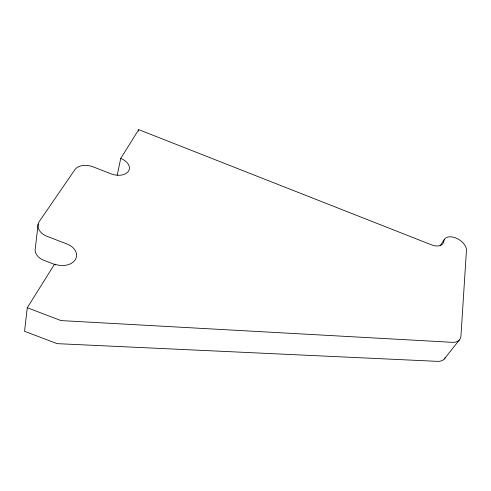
<?xml version="1.0" encoding="UTF-8"?>
<svg xmlns="http://www.w3.org/2000/svg" width="491" height="491" viewBox="0 0 491 491"><rect width="100%" height="100%" fill="white"/><g stroke="black" fill="none" stroke-linecap="round" stroke-linejoin="round"><path stroke-width="0.74" d="M27.281 307.74L60.988 320.58L452.444 342.325A14.184 9.219 35.3 0 0 460.951 336.034L466.45 250.3A12.551 7.426 31.6 0 0 455.728 237.957A12.551 7.426 31.6 0 0 443.747 241.357A12.508 7.482 30.6 0 1 431.466 244.831L138.726 129.642L120.731 158.403A13.766 8.832 13.5 0 1 128.544 171.064A13.766 8.832 13.5 0 1 111.064 173.845L93.112 166.836A14.214 9.237 11.7 0 0 74.853 169.696L39.341 221.423A15.485 10.722 8.5 0 0 47.148 236.38L67.12 244.076A15.835 11.342 8.4 0 1 75.295 259.647A15.835 11.342 8.4 0 1 54.587 264.103L27.281 307.74L24.55 331.302L57.097 343.645L437.555 361.358A13.766 9.225 36 0 0 445.46 357.227M38.157 224.031L35.321 248.201A14.994 10.679 7.7 0 0 43.994 260.371L55.735 264.882M117.239 175.195L120.731 158.403M138.394 131.128L138.726 129.642M440.151 245.764L444.33 239.467M444.269 359.05L459.269 340.067"/></g></svg>
